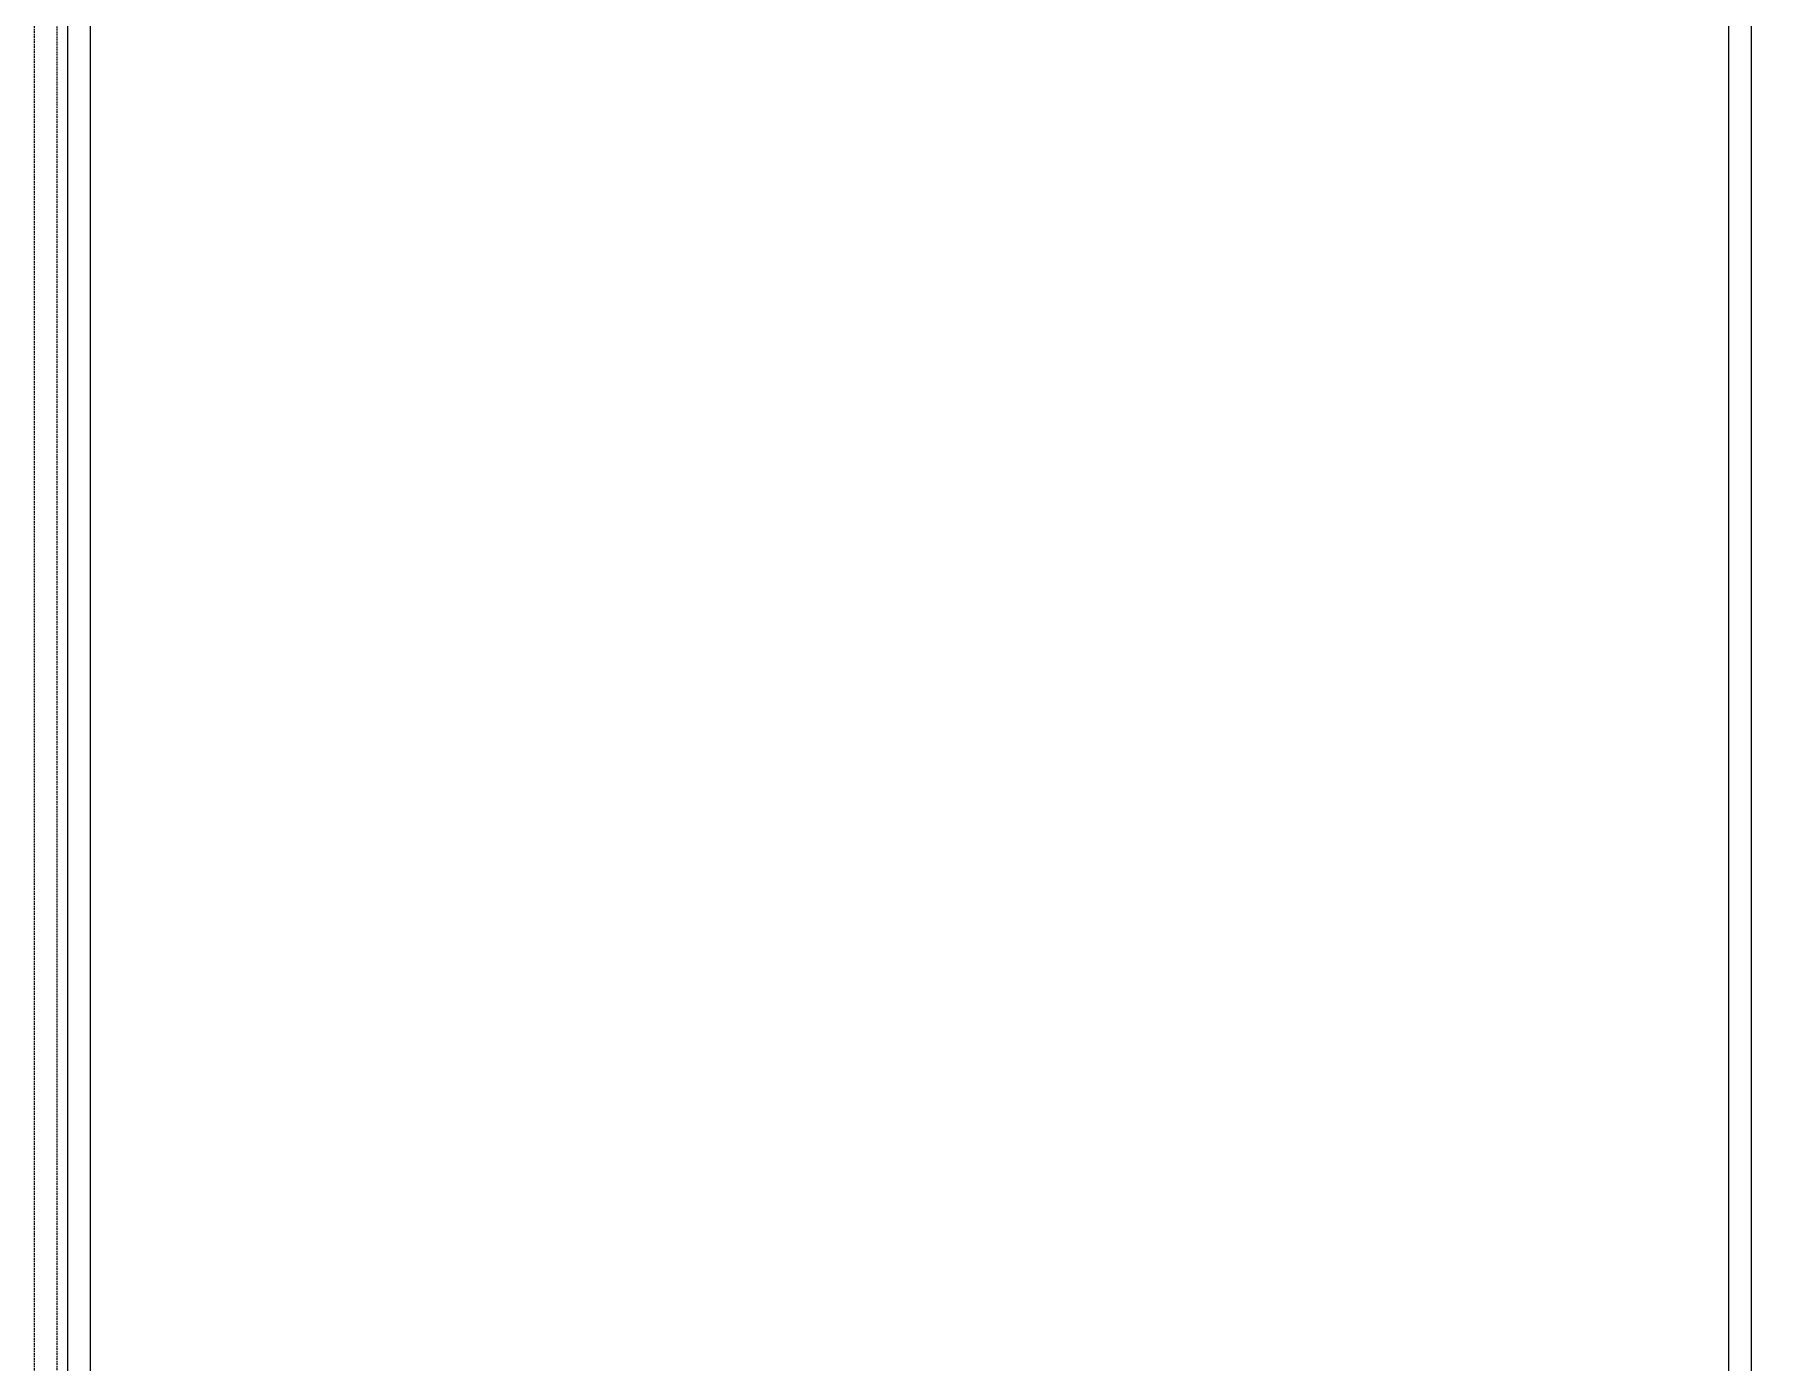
# Model space of a CAD drawing. Header units: inches. Extents: x 4821 to 127877, y 58012 to 433683.
# Drawn here: x 34332.4 to 34591.4, y 154393 to 154592.3 of the extents above; entities that cross this region are included whole.
import ezdxf

# ---------------------------------------------------------------- set-up
doc = ezdxf.new("R2010")
doc.units = ezdxf.units.IN
doc.header["$MEASUREMENT"] = 0
doc.linetypes.add('$0$104-TYPICAL FLOOR$0$HIDDEN', pattern=[0.375, 0.25, -0.125])
doc.layers.add('A-101 Plans Building B$0$A-LIN-10', color=8, linetype='Continuous')
doc.layers.add('A-WAL-CMU', color=7, linetype='Continuous')

# ---------------------------------------------------------------- blocks, each defined once
blk = doc.blocks.new('FIRST SLAB EDGE')
at = {"layer": 'A-101 Plans Building B$0$A-LIN-10', "linetype": '$0$104-TYPICAL FLOOR$0$HIDDEN'}
blk.add_line((1142512.72, -1723163.52, 0), (1142512.72, -1722363.53, 0), dxfattribs=at)
at = {"layer": 'A-WAL-CMU'}
blk.add_lwpolyline([(1142767.66, -1722363.52), (1142517.66, -1722363.52), (1142517.66, -1723163.52), (1142767.72, -1723163.52)], dxfattribs=at)

msp = doc.modelspace()

# ---------------------------------------------------------------- linework, layer by layer
at = {"layer": 'A-WAL-CMU', "elevation": 0}
for points in [[(39416.12, 155958.28), (34589.88, 155958.28), (34590.41, 147162.89)], [(39412.72, 155955.3), (34586.48, 155955.3), (34587.01, 147159.91)]]:
    msp.add_lwpolyline(points, dxfattribs=at)

# ---------------------------------------------------------------- block references
at = {"layer": 'A-WAL-CMU'}
for p in [(-1108176.96, 1877399.04), (-1108180.36, 1877396.06)]:
    msp.add_blockref('FIRST SLAB EDGE', p, dxfattribs=at)

doc.saveas('drawing.dxf')
